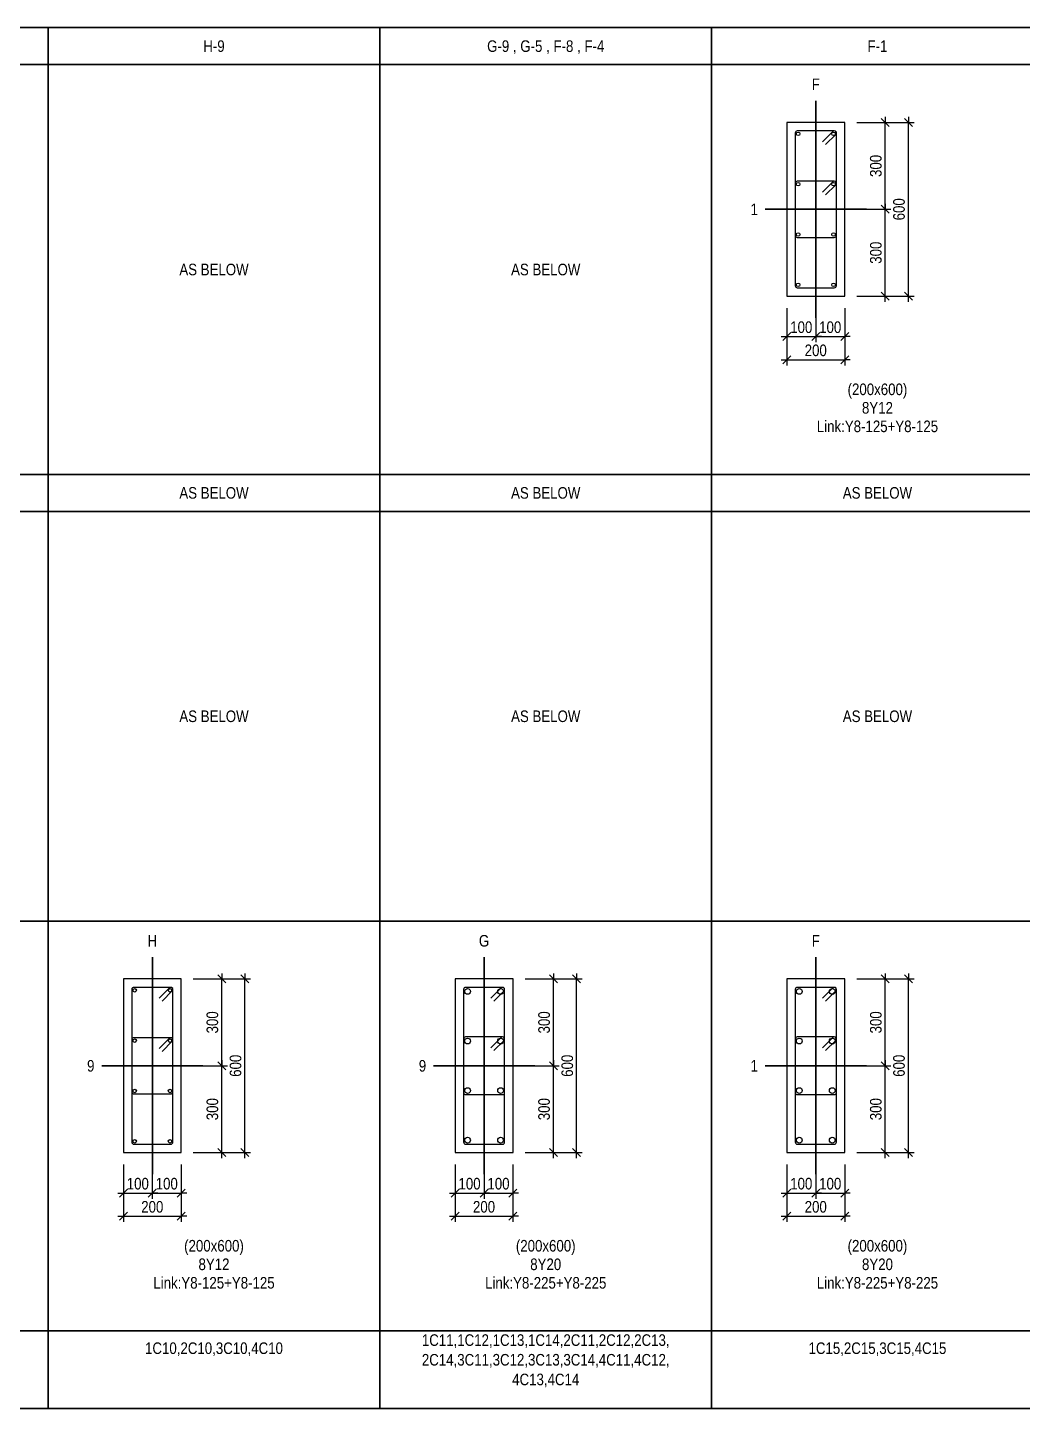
# Model space of a CAD drawing. Extents: x 0 to 206258, y -403073 to 0.
# Drawn here: x 22017 to 30609, y -175704 to -163774 of the extents above; entities that cross this region are included whole.
import ezdxf
from ezdxf.enums import TextEntityAlignment as Align
from ezdxf.lldxf.tags import DXFTag

# ---------------------------------------------------------------- set-up
doc = ezdxf.new("R2010")
doc.units = 0
doc.header["$LTSCALE"] = 1000
for name, color, linetype in [('Axis Line(Dir 1)', 8, 'CENTER2'), ('Axis Line(Dir 2)', 150, 'CENTER2'), ('Column Line(D)', 1, 'Continuous'), ('Dimension Line', 5, 'Continuous'), ('Dimension Text', 5, 'Continuous'), ('Link Line', 3, 'Continuous'), ('Rebar Label', 6, 'Continuous'), ('Rebar Line', 7, 'Continuous')]:
    doc.layers.add(name, color=color, linetype=linetype)
doc.layers.add('Column Size Label (D)', color=94, linetype='Continuous', true_color=0x008100)
doc.styles.add('Column Size Label (D)', font='ARIALN.TTF', dxfattribs={"height": 100})
doc.styles.add('Dimension Text', font='ARIALN.TTF', dxfattribs={"height": 100})
doc.styles.add('Rebar Label', font='ARIALN.TTF', dxfattribs={"height": 100})
tags = doc.linetypes.add('CENTER2', pattern=[1.125, 0.75, -0.125, 0.125, -0.125]).pattern_tags.tags
tags[10:11] = [DXFTag(74, 4), DXFTag(75, 0), DXFTag(340, '0'), DXFTag(46, 0.0), DXFTag(50, 0.0), DXFTag(44, 0.0), DXFTag(45, 0.0)]
tags[8:9] = [DXFTag(74, 4), DXFTag(75, 0), DXFTag(340, '0'), DXFTag(46, 0.0), DXFTag(50, 0.0), DXFTag(44, 0.0), DXFTag(45, 0.0)]
tags[6:7] = [DXFTag(74, 4), DXFTag(75, 0), DXFTag(340, '0'), DXFTag(46, 0.0), DXFTag(50, 0.0), DXFTag(44, 0.0), DXFTag(45, 0.0)]
tags[4:5] = [DXFTag(74, 4), DXFTag(75, 0), DXFTag(340, '0'), DXFTag(46, 0.0), DXFTag(50, 0.0), DXFTag(44, 0.0), DXFTag(45, 0.0)]
doc.dimstyles.new('COLUMNSCH', dxfattribs={"dimtxt": 100, "dimasz": 30, "dimexe": 48.3, "dimexo": 103.5, "dimgap": 30, "dimtad": 1, "dimtoh": 1, "dimdec": 1, "dimlfac": 0.4, "dimdsep": 46, "dimtxsty": 'Dimension Text', "dimblk": 'PCDIM_TICK', "dimcen": 0.09, "dimclrd": 5, "dimclre": 5, "dimclrt": 5, "dimadec": 1, "dimazin": 0, "dimtp": 1, "dimtm": 1, "dimtfac": 1, "dimtdec": 4, "dimtofl": 0, "dimtmove": 0, "dimatfit": 3, "dimfxl": 1, "dimtolj": 1, "dimtzin": 0, "dimarcsym": 0})

# ---------------------------------------------------------------- blocks, each defined once
blk = doc.blocks.new('PCDIM_TICK')
at = {"layer": 'Dimension Line', "color": 0, "transparency": 33554687}
for p, q in [((1.15, 1.15), (-1.15, -1.15)), ((1.61, 0), (0, 0))]:
    blk.add_line(p, q, dxfattribs=at)
blk = doc.blocks.new('*U2514')
at = {"layer": 'Dimension Line', "color": 5, "true_color": 0x0000ff, "transparency": 16777216}
for p, q in [((28574, -166198), (28574, -166493)), ((28824, -166198), (28824, -166493)), ((28574, -166444), (28824, -166444))]:
    blk.add_line(p, q, dxfattribs=at)
at = {"layer": 'Dimension Line', "color": 5, "true_color": 0x0000ff, "transparency": 16777216, "xscale": 30, "yscale": 30, "rotation": 180.0000000000004}
blk.add_blockref('PCDIM_TICK', (28574, -166444), dxfattribs=at)
at = {"layer": 'Dimension Line', "color": 5, "true_color": 0x0000ff, "transparency": 16777216, "xscale": 30, "yscale": 30}
blk.add_blockref('PCDIM_TICK', (28824, -166444), dxfattribs=at)
at = {"layer": 'Dimension Line', "color": 5, "true_color": 0x0000ff, "transparency": 16777216, "insert": (28699, -166414), "char_height": 100, "width": 173.93, "attachment_point": 8, "style": 'Dimension Text'}
blk.add_mtext('100', dxfattribs=at)
blk = doc.blocks.new('*U2515')
at = {"layer": 'Dimension Line', "color": 5, "true_color": 0x0000ff, "transparency": 16777216}
for p, q in [((28824, -166198), (28824, -166493)), ((29074, -166198), (29074, -166493)), ((28824, -166444), (29074, -166444))]:
    blk.add_line(p, q, dxfattribs=at)
at = {"layer": 'Dimension Line', "color": 5, "true_color": 0x0000ff, "transparency": 16777216, "xscale": 30, "yscale": 30, "rotation": 180.0000000000004}
blk.add_blockref('PCDIM_TICK', (28824, -166444), dxfattribs=at)
at = {"layer": 'Dimension Line', "color": 5, "true_color": 0x0000ff, "transparency": 16777216, "xscale": 30, "yscale": 30}
blk.add_blockref('PCDIM_TICK', (29074, -166444), dxfattribs=at)
at = {"layer": 'Dimension Line', "color": 5, "true_color": 0x0000ff, "transparency": 16777216, "insert": (28949, -166414), "char_height": 100, "width": 173.93, "attachment_point": 8, "style": 'Dimension Text'}
blk.add_mtext('100', dxfattribs=at)
blk = doc.blocks.new('*U2516')
at = {"layer": 'Dimension Line', "color": 5, "true_color": 0x0000ff, "transparency": 16777216}
for p, q in [((28574, -166198), (28574, -166693)), ((29074, -166198), (29074, -166693)), ((28574, -166644), (29074, -166644))]:
    blk.add_line(p, q, dxfattribs=at)
at = {"layer": 'Dimension Line', "color": 5, "true_color": 0x0000ff, "transparency": 16777216, "xscale": 30, "yscale": 30, "rotation": 180.0000000000004}
blk.add_blockref('PCDIM_TICK', (28574, -166644), dxfattribs=at)
at = {"layer": 'Dimension Line', "color": 5, "true_color": 0x0000ff, "transparency": 16777216, "xscale": 30, "yscale": 30}
blk.add_blockref('PCDIM_TICK', (29074, -166644), dxfattribs=at)
at = {"layer": 'Dimension Line', "color": 5, "true_color": 0x0000ff, "transparency": 16777216, "insert": (28824, -166614), "char_height": 100, "width": 182.77, "attachment_point": 8, "style": 'Dimension Text'}
blk.add_mtext('200', dxfattribs=at)
blk = doc.blocks.new('*U2517')
at = {"layer": 'Dimension Line', "color": 5, "true_color": 0x0000ff, "transparency": 16777216}
for p, q in [((29178, -165344), (29473, -165344)), ((29424, -166094), (29424, -165344)), ((29178, -166094), (29473, -166094))]:
    blk.add_line(p, q, dxfattribs=at)
at = {"layer": 'Dimension Line', "color": 5, "true_color": 0x0000ff, "transparency": 16777216, "xscale": 30, "yscale": 30}
for p, rotation in [((29424, -165344), 89.99999999999447), ((29424, -166094), 269.9999999999834)]:
    blk.add_blockref('PCDIM_TICK', p, dxfattribs=dict(at, rotation=rotation))
at = {"layer": 'Dimension Line', "color": 5, "true_color": 0x0000ff, "transparency": 16777216, "insert": (29394, -165719), "char_height": 100, "width": 181.5, "attachment_point": 8, "rotation": 90, "style": 'Dimension Text'}
blk.add_mtext('300', dxfattribs=at)
blk = doc.blocks.new('*U2518')
at = {"layer": 'Dimension Line', "color": 5, "true_color": 0x0000ff, "transparency": 16777216}
for p, q in [((29178, -164594), (29473, -164594)), ((29424, -165344), (29424, -164594)), ((29178, -165344), (29473, -165344))]:
    blk.add_line(p, q, dxfattribs=at)
at = {"layer": 'Dimension Line', "color": 5, "true_color": 0x0000ff, "transparency": 16777216, "xscale": 30, "yscale": 30}
for p, rotation in [((29424, -164594), 89.99999999999447), ((29424, -165344), 269.9999999999834)]:
    blk.add_blockref('PCDIM_TICK', p, dxfattribs=dict(at, rotation=rotation))
at = {"layer": 'Dimension Line', "color": 5, "true_color": 0x0000ff, "transparency": 16777216, "insert": (29394, -164969), "char_height": 100, "width": 181.5, "attachment_point": 8, "rotation": 90, "style": 'Dimension Text'}
blk.add_mtext('300', dxfattribs=at)
blk = doc.blocks.new('*U2519')
at = {"layer": 'Dimension Line', "color": 5, "true_color": 0x0000ff, "transparency": 16777216}
for p, q in [((29178, -164594), (29673, -164594)), ((29624, -166094), (29624, -164594)), ((29178, -166094), (29673, -166094))]:
    blk.add_line(p, q, dxfattribs=at)
at = {"layer": 'Dimension Line', "color": 5, "true_color": 0x0000ff, "transparency": 16777216, "xscale": 30, "yscale": 30}
for p, rotation in [((29624, -164594), 89.99999999999447), ((29624, -166094), 269.9999999999834)]:
    blk.add_blockref('PCDIM_TICK', p, dxfattribs=dict(at, rotation=rotation))
at = {"layer": 'Dimension Line', "color": 5, "true_color": 0x0000ff, "transparency": 16777216, "insert": (29594, -165344), "char_height": 100, "width": 181.97, "attachment_point": 8, "rotation": 90, "style": 'Dimension Text'}
blk.add_mtext('600', dxfattribs=at)
blk = doc.blocks.new('*U2544')
at = {"layer": 'Dimension Line', "color": 5, "true_color": 0x0000ff, "transparency": 16777216}
for p, q in [((22844, -173598), (22844, -173893)), ((23094, -173598), (23094, -173893)), ((22844, -173844), (23094, -173844))]:
    blk.add_line(p, q, dxfattribs=at)
at = {"layer": 'Dimension Line', "color": 5, "true_color": 0x0000ff, "transparency": 16777216, "xscale": 30, "yscale": 30, "rotation": 180.0000000000004}
blk.add_blockref('PCDIM_TICK', (22844, -173844), dxfattribs=at)
at = {"layer": 'Dimension Line', "color": 5, "true_color": 0x0000ff, "transparency": 16777216, "xscale": 30, "yscale": 30}
blk.add_blockref('PCDIM_TICK', (23094, -173844), dxfattribs=at)
at = {"layer": 'Dimension Line', "color": 5, "true_color": 0x0000ff, "transparency": 16777216, "insert": (22969, -173814), "char_height": 100, "width": 173.93, "attachment_point": 8, "style": 'Dimension Text'}
blk.add_mtext('100', dxfattribs=at)
blk = doc.blocks.new('*U2545')
at = {"layer": 'Dimension Line', "color": 5, "true_color": 0x0000ff, "transparency": 16777216}
for p, q in [((23094, -173598), (23094, -173893)), ((23344, -173598), (23344, -173893)), ((23094, -173844), (23344, -173844))]:
    blk.add_line(p, q, dxfattribs=at)
at = {"layer": 'Dimension Line', "color": 5, "true_color": 0x0000ff, "transparency": 16777216, "xscale": 30, "yscale": 30, "rotation": 180.0000000000004}
blk.add_blockref('PCDIM_TICK', (23094, -173844), dxfattribs=at)
at = {"layer": 'Dimension Line', "color": 5, "true_color": 0x0000ff, "transparency": 16777216, "xscale": 30, "yscale": 30}
blk.add_blockref('PCDIM_TICK', (23344, -173844), dxfattribs=at)
at = {"layer": 'Dimension Line', "color": 5, "true_color": 0x0000ff, "transparency": 16777216, "insert": (23219, -173814), "char_height": 100, "width": 173.93, "attachment_point": 8, "style": 'Dimension Text'}
blk.add_mtext('100', dxfattribs=at)
blk = doc.blocks.new('*U2546')
at = {"layer": 'Dimension Line', "color": 5, "true_color": 0x0000ff, "transparency": 16777216}
for p, q in [((22844, -173598), (22844, -174093)), ((23344, -173598), (23344, -174093)), ((22844, -174044), (23344, -174044))]:
    blk.add_line(p, q, dxfattribs=at)
at = {"layer": 'Dimension Line', "color": 5, "true_color": 0x0000ff, "transparency": 16777216, "xscale": 30, "yscale": 30, "rotation": 180.0000000000004}
blk.add_blockref('PCDIM_TICK', (22844, -174044), dxfattribs=at)
at = {"layer": 'Dimension Line', "color": 5, "true_color": 0x0000ff, "transparency": 16777216, "xscale": 30, "yscale": 30}
blk.add_blockref('PCDIM_TICK', (23344, -174044), dxfattribs=at)
at = {"layer": 'Dimension Line', "color": 5, "true_color": 0x0000ff, "transparency": 16777216, "insert": (23094, -174014), "char_height": 100, "width": 182.77, "attachment_point": 8, "style": 'Dimension Text'}
blk.add_mtext('200', dxfattribs=at)
blk = doc.blocks.new('*U2547')
at = {"layer": 'Dimension Line', "color": 5, "true_color": 0x0000ff, "transparency": 16777216}
for p, q in [((23448, -172744), (23743, -172744)), ((23694, -173494), (23694, -172744)), ((23448, -173494), (23743, -173494))]:
    blk.add_line(p, q, dxfattribs=at)
at = {"layer": 'Dimension Line', "color": 5, "true_color": 0x0000ff, "transparency": 16777216, "xscale": 30, "yscale": 30}
for p, rotation in [((23694, -172744), 89.99999999999447), ((23694, -173494), 269.9999999999834)]:
    blk.add_blockref('PCDIM_TICK', p, dxfattribs=dict(at, rotation=rotation))
at = {"layer": 'Dimension Line', "color": 5, "true_color": 0x0000ff, "transparency": 16777216, "insert": (23664, -173119), "char_height": 100, "width": 181.5, "attachment_point": 8, "rotation": 90, "style": 'Dimension Text'}
blk.add_mtext('300', dxfattribs=at)
blk = doc.blocks.new('*U2548')
at = {"layer": 'Dimension Line', "color": 5, "true_color": 0x0000ff, "transparency": 16777216}
for p, q in [((23448, -171994), (23743, -171994)), ((23694, -172744), (23694, -171994)), ((23448, -172744), (23743, -172744))]:
    blk.add_line(p, q, dxfattribs=at)
at = {"layer": 'Dimension Line', "color": 5, "true_color": 0x0000ff, "transparency": 16777216, "xscale": 30, "yscale": 30}
for p, rotation in [((23694, -171994), 89.99999999999447), ((23694, -172744), 269.9999999999834)]:
    blk.add_blockref('PCDIM_TICK', p, dxfattribs=dict(at, rotation=rotation))
at = {"layer": 'Dimension Line', "color": 5, "true_color": 0x0000ff, "transparency": 16777216, "insert": (23664, -172369), "char_height": 100, "width": 181.5, "attachment_point": 8, "rotation": 90, "style": 'Dimension Text'}
blk.add_mtext('300', dxfattribs=at)
blk = doc.blocks.new('*U2549')
at = {"layer": 'Dimension Line', "color": 5, "true_color": 0x0000ff, "transparency": 16777216}
for p, q in [((23448, -171994), (23943, -171994)), ((23894, -173494), (23894, -171994)), ((23448, -173494), (23943, -173494))]:
    blk.add_line(p, q, dxfattribs=at)
at = {"layer": 'Dimension Line', "color": 5, "true_color": 0x0000ff, "transparency": 16777216, "xscale": 30, "yscale": 30}
for p, rotation in [((23894, -171994), 89.99999999999447), ((23894, -173494), 269.9999999999834)]:
    blk.add_blockref('PCDIM_TICK', p, dxfattribs=dict(at, rotation=rotation))
at = {"layer": 'Dimension Line', "color": 5, "true_color": 0x0000ff, "transparency": 16777216, "insert": (23864, -172744), "char_height": 100, "width": 181.97, "attachment_point": 8, "rotation": 90, "style": 'Dimension Text'}
blk.add_mtext('600', dxfattribs=at)
blk = doc.blocks.new('*U2550')
at = {"layer": 'Dimension Line', "color": 5, "true_color": 0x0000ff, "transparency": 16777216}
for p, q in [((25709, -173598), (25709, -173893)), ((25959, -173598), (25959, -173893)), ((25709, -173844), (25959, -173844))]:
    blk.add_line(p, q, dxfattribs=at)
at = {"layer": 'Dimension Line', "color": 5, "true_color": 0x0000ff, "transparency": 16777216, "xscale": 30, "yscale": 30, "rotation": 180.0000000000004}
blk.add_blockref('PCDIM_TICK', (25709, -173844), dxfattribs=at)
at = {"layer": 'Dimension Line', "color": 5, "true_color": 0x0000ff, "transparency": 16777216, "xscale": 30, "yscale": 30}
blk.add_blockref('PCDIM_TICK', (25959, -173844), dxfattribs=at)
at = {"layer": 'Dimension Line', "color": 5, "true_color": 0x0000ff, "transparency": 16777216, "insert": (25834, -173814), "char_height": 100, "width": 173.93, "attachment_point": 8, "style": 'Dimension Text'}
blk.add_mtext('100', dxfattribs=at)
blk = doc.blocks.new('*U2551')
at = {"layer": 'Dimension Line', "color": 5, "true_color": 0x0000ff, "transparency": 16777216}
for p, q in [((25959, -173598), (25959, -173893)), ((26209, -173598), (26209, -173893)), ((25959, -173844), (26209, -173844))]:
    blk.add_line(p, q, dxfattribs=at)
at = {"layer": 'Dimension Line', "color": 5, "true_color": 0x0000ff, "transparency": 16777216, "xscale": 30, "yscale": 30, "rotation": 180.0000000000004}
blk.add_blockref('PCDIM_TICK', (25959, -173844), dxfattribs=at)
at = {"layer": 'Dimension Line', "color": 5, "true_color": 0x0000ff, "transparency": 16777216, "xscale": 30, "yscale": 30}
blk.add_blockref('PCDIM_TICK', (26209, -173844), dxfattribs=at)
at = {"layer": 'Dimension Line', "color": 5, "true_color": 0x0000ff, "transparency": 16777216, "insert": (26084, -173814), "char_height": 100, "width": 173.93, "attachment_point": 8, "style": 'Dimension Text'}
blk.add_mtext('100', dxfattribs=at)
blk = doc.blocks.new('*U2552')
at = {"layer": 'Dimension Line', "color": 5, "true_color": 0x0000ff, "transparency": 16777216}
for p, q in [((25709, -173598), (25709, -174093)), ((26209, -173598), (26209, -174093)), ((25709, -174044), (26209, -174044))]:
    blk.add_line(p, q, dxfattribs=at)
at = {"layer": 'Dimension Line', "color": 5, "true_color": 0x0000ff, "transparency": 16777216, "xscale": 30, "yscale": 30, "rotation": 180.0000000000004}
blk.add_blockref('PCDIM_TICK', (25709, -174044), dxfattribs=at)
at = {"layer": 'Dimension Line', "color": 5, "true_color": 0x0000ff, "transparency": 16777216, "xscale": 30, "yscale": 30}
blk.add_blockref('PCDIM_TICK', (26209, -174044), dxfattribs=at)
at = {"layer": 'Dimension Line', "color": 5, "true_color": 0x0000ff, "transparency": 16777216, "insert": (25959, -174014), "char_height": 100, "width": 182.77, "attachment_point": 8, "style": 'Dimension Text'}
blk.add_mtext('200', dxfattribs=at)
blk = doc.blocks.new('*U2553')
at = {"layer": 'Dimension Line', "color": 5, "true_color": 0x0000ff, "transparency": 16777216}
for p, q in [((26313, -172744), (26608, -172744)), ((26559, -173494), (26559, -172744)), ((26313, -173494), (26608, -173494))]:
    blk.add_line(p, q, dxfattribs=at)
at = {"layer": 'Dimension Line', "color": 5, "true_color": 0x0000ff, "transparency": 16777216, "xscale": 30, "yscale": 30}
for p, rotation in [((26559, -172744), 89.99999999999447), ((26559, -173494), 269.9999999999834)]:
    blk.add_blockref('PCDIM_TICK', p, dxfattribs=dict(at, rotation=rotation))
at = {"layer": 'Dimension Line', "color": 5, "true_color": 0x0000ff, "transparency": 16777216, "insert": (26529, -173119), "char_height": 100, "width": 181.5, "attachment_point": 8, "rotation": 90, "style": 'Dimension Text'}
blk.add_mtext('300', dxfattribs=at)
blk = doc.blocks.new('*U2554')
at = {"layer": 'Dimension Line', "color": 5, "true_color": 0x0000ff, "transparency": 16777216}
for p, q in [((26313, -171994), (26608, -171994)), ((26559, -172744), (26559, -171994)), ((26313, -172744), (26608, -172744))]:
    blk.add_line(p, q, dxfattribs=at)
at = {"layer": 'Dimension Line', "color": 5, "true_color": 0x0000ff, "transparency": 16777216, "xscale": 30, "yscale": 30}
for p, rotation in [((26559, -171994), 89.99999999999447), ((26559, -172744), 269.9999999999834)]:
    blk.add_blockref('PCDIM_TICK', p, dxfattribs=dict(at, rotation=rotation))
at = {"layer": 'Dimension Line', "color": 5, "true_color": 0x0000ff, "transparency": 16777216, "insert": (26529, -172369), "char_height": 100, "width": 181.5, "attachment_point": 8, "rotation": 90, "style": 'Dimension Text'}
blk.add_mtext('300', dxfattribs=at)
blk = doc.blocks.new('*U2555')
at = {"layer": 'Dimension Line', "color": 5, "true_color": 0x0000ff, "transparency": 16777216}
for p, q in [((26313, -171994), (26808, -171994)), ((26759, -173494), (26759, -171994)), ((26313, -173494), (26808, -173494))]:
    blk.add_line(p, q, dxfattribs=at)
at = {"layer": 'Dimension Line', "color": 5, "true_color": 0x0000ff, "transparency": 16777216, "xscale": 30, "yscale": 30}
for p, rotation in [((26759, -171994), 89.99999999999447), ((26759, -173494), 269.9999999999834)]:
    blk.add_blockref('PCDIM_TICK', p, dxfattribs=dict(at, rotation=rotation))
at = {"layer": 'Dimension Line', "color": 5, "true_color": 0x0000ff, "transparency": 16777216, "insert": (26729, -172744), "char_height": 100, "width": 181.97, "attachment_point": 8, "rotation": 90, "style": 'Dimension Text'}
blk.add_mtext('600', dxfattribs=at)
blk = doc.blocks.new('*U2556')
at = {"layer": 'Dimension Line', "color": 5, "true_color": 0x0000ff, "transparency": 16777216}
for p, q in [((28574, -173598), (28574, -173893)), ((28824, -173598), (28824, -173893)), ((28574, -173844), (28824, -173844))]:
    blk.add_line(p, q, dxfattribs=at)
at = {"layer": 'Dimension Line', "color": 5, "true_color": 0x0000ff, "transparency": 16777216, "xscale": 30, "yscale": 30, "rotation": 180.0000000000004}
blk.add_blockref('PCDIM_TICK', (28574, -173844), dxfattribs=at)
at = {"layer": 'Dimension Line', "color": 5, "true_color": 0x0000ff, "transparency": 16777216, "xscale": 30, "yscale": 30}
blk.add_blockref('PCDIM_TICK', (28824, -173844), dxfattribs=at)
at = {"layer": 'Dimension Line', "color": 5, "true_color": 0x0000ff, "transparency": 16777216, "insert": (28699, -173814), "char_height": 100, "width": 173.93, "attachment_point": 8, "style": 'Dimension Text'}
blk.add_mtext('100', dxfattribs=at)
blk = doc.blocks.new('*U2557')
at = {"layer": 'Dimension Line', "color": 5, "true_color": 0x0000ff, "transparency": 16777216}
for p, q in [((28824, -173598), (28824, -173893)), ((29074, -173598), (29074, -173893)), ((28824, -173844), (29074, -173844))]:
    blk.add_line(p, q, dxfattribs=at)
at = {"layer": 'Dimension Line', "color": 5, "true_color": 0x0000ff, "transparency": 16777216, "xscale": 30, "yscale": 30, "rotation": 180.0000000000004}
blk.add_blockref('PCDIM_TICK', (28824, -173844), dxfattribs=at)
at = {"layer": 'Dimension Line', "color": 5, "true_color": 0x0000ff, "transparency": 16777216, "xscale": 30, "yscale": 30}
blk.add_blockref('PCDIM_TICK', (29074, -173844), dxfattribs=at)
at = {"layer": 'Dimension Line', "color": 5, "true_color": 0x0000ff, "transparency": 16777216, "insert": (28949, -173814), "char_height": 100, "width": 173.93, "attachment_point": 8, "style": 'Dimension Text'}
blk.add_mtext('100', dxfattribs=at)
blk = doc.blocks.new('*U2558')
at = {"layer": 'Dimension Line', "color": 5, "true_color": 0x0000ff, "transparency": 16777216}
for p, q in [((28574, -173598), (28574, -174093)), ((29074, -173598), (29074, -174093)), ((28574, -174044), (29074, -174044))]:
    blk.add_line(p, q, dxfattribs=at)
at = {"layer": 'Dimension Line', "color": 5, "true_color": 0x0000ff, "transparency": 16777216, "xscale": 30, "yscale": 30, "rotation": 180.0000000000004}
blk.add_blockref('PCDIM_TICK', (28574, -174044), dxfattribs=at)
at = {"layer": 'Dimension Line', "color": 5, "true_color": 0x0000ff, "transparency": 16777216, "xscale": 30, "yscale": 30}
blk.add_blockref('PCDIM_TICK', (29074, -174044), dxfattribs=at)
at = {"layer": 'Dimension Line', "color": 5, "true_color": 0x0000ff, "transparency": 16777216, "insert": (28824, -174014), "char_height": 100, "width": 182.77, "attachment_point": 8, "style": 'Dimension Text'}
blk.add_mtext('200', dxfattribs=at)
blk = doc.blocks.new('*U2559')
at = {"layer": 'Dimension Line', "color": 5, "true_color": 0x0000ff, "transparency": 16777216}
for p, q in [((29178, -172744), (29473, -172744)), ((29424, -173494), (29424, -172744)), ((29178, -173494), (29473, -173494))]:
    blk.add_line(p, q, dxfattribs=at)
at = {"layer": 'Dimension Line', "color": 5, "true_color": 0x0000ff, "transparency": 16777216, "xscale": 30, "yscale": 30}
for p, rotation in [((29424, -172744), 89.99999999999447), ((29424, -173494), 269.9999999999834)]:
    blk.add_blockref('PCDIM_TICK', p, dxfattribs=dict(at, rotation=rotation))
at = {"layer": 'Dimension Line', "color": 5, "true_color": 0x0000ff, "transparency": 16777216, "insert": (29394, -173119), "char_height": 100, "width": 181.5, "attachment_point": 8, "rotation": 90, "style": 'Dimension Text'}
blk.add_mtext('300', dxfattribs=at)
blk = doc.blocks.new('*U2560')
at = {"layer": 'Dimension Line', "color": 5, "true_color": 0x0000ff, "transparency": 16777216}
for p, q in [((29178, -171994), (29473, -171994)), ((29424, -172744), (29424, -171994)), ((29178, -172744), (29473, -172744))]:
    blk.add_line(p, q, dxfattribs=at)
at = {"layer": 'Dimension Line', "color": 5, "true_color": 0x0000ff, "transparency": 16777216, "xscale": 30, "yscale": 30}
for p, rotation in [((29424, -171994), 89.99999999999447), ((29424, -172744), 269.9999999999834)]:
    blk.add_blockref('PCDIM_TICK', p, dxfattribs=dict(at, rotation=rotation))
at = {"layer": 'Dimension Line', "color": 5, "true_color": 0x0000ff, "transparency": 16777216, "insert": (29394, -172369), "char_height": 100, "width": 181.5, "attachment_point": 8, "rotation": 90, "style": 'Dimension Text'}
blk.add_mtext('300', dxfattribs=at)
blk = doc.blocks.new('*U2561')
at = {"layer": 'Dimension Line', "color": 5, "true_color": 0x0000ff, "transparency": 16777216}
for p, q in [((29178, -171994), (29673, -171994)), ((29624, -173494), (29624, -171994)), ((29178, -173494), (29673, -173494))]:
    blk.add_line(p, q, dxfattribs=at)
at = {"layer": 'Dimension Line', "color": 5, "true_color": 0x0000ff, "transparency": 16777216, "xscale": 30, "yscale": 30}
for p, rotation in [((29624, -171994), 89.99999999999447), ((29624, -173494), 269.9999999999834)]:
    blk.add_blockref('PCDIM_TICK', p, dxfattribs=dict(at, rotation=rotation))
at = {"layer": 'Dimension Line', "color": 5, "true_color": 0x0000ff, "transparency": 16777216, "insert": (29594, -172744), "char_height": 100, "width": 181.97, "attachment_point": 8, "rotation": 90, "style": 'Dimension Text'}
blk.add_mtext('600', dxfattribs=at)

msp = doc.modelspace()

# ---------------------------------------------------------------- linework, layer by layer
at = {"layer": 'Axis Line(Dir 1)', "transparency": 33554687}
for points in [[(29261.93, -165344.284), (28386.93, -165344.284)], [(23531.93, -172744.284), (22656.93, -172744.284)], [(26396.93, -172744.284), (25521.93, -172744.284)], [(29261.93, -172744.284), (28386.93, -172744.284)]]:
    msp.add_lwpolyline(points, close=True, dxfattribs=at)
at = {"layer": 'Axis Line(Dir 2)', "transparency": 33554687}
for points in [[(28824.43, -164406.784), (28824.43, -166281.784)], [(23094.43, -171806.784), (23094.43, -173681.784)], [(25959.43, -171806.784), (25959.43, -173681.784)], [(28824.43, -171806.784), (28824.43, -173681.784)]]:
    msp.add_lwpolyline(points, close=True, dxfattribs=at)
at = {"layer": 'Column Line(D)', "transparency": 33554687}
for points in [[(28574.43, -166094.284), (29074.43, -166094.284), (29074.43, -164594.284), (28574.43, -164594.284)], [(22844.43, -173494.284), (23344.43, -173494.284), (23344.43, -171994.284), (22844.43, -171994.284)], [(25709.43, -173494.284), (26209.43, -173494.284), (26209.43, -171994.284), (25709.43, -171994.284)], [(28574.43, -173494.284), (29074.43, -173494.284), (29074.43, -171994.284), (28574.43, -171994.284)]]:
    msp.add_lwpolyline(points, close=True, dxfattribs=at)
at = {"layer": 'Dimension Line', "transparency": 33554687}
for points in [[(12604.79, -163774.284), (42249.43, -163774.284)], [(12604.79, -163774.284), (42249.43, -163774.284)], [(22194.43, -163774.284), (22194.43, -175704.284)], [(25059.43, -163774.284), (25059.43, -175704.284)], [(27924.43, -163774.284), (27924.43, -175704.284)], [(12604.79, -164094.284), (42249.43, -164094.284)], [(12604.79, -167634.284), (42249.43, -167634.284)], [(12604.79, -167954.284), (42249.43, -167954.284)], [(12604.79, -171494.284), (42249.43, -171494.284)], [(12604.79, -175034.284), (42249.43, -175034.284)], [(12604.79, -175704.284), (42249.43, -175704.284)]]:
    msp.add_lwpolyline(points, close=True, dxfattribs=at)
at = {"layer": 'Link Line', "transparency": 33554687}
for points in [[(28908.416, -164785.046), (28996.804, -164696.658, 0.668178638), (28984.43, -164666.784), (28664.43, -164666.784, 0.414213562), (28646.93, -164684.284), (28646.93, -165569.284, 0.414213562), (28664.43, -165586.784), (28984.43, -165586.784, 0.414213562), (29001.93, -165569.284), (29001.93, -164684.284, 0.668178638), (28972.056, -164671.909), (28883.667, -164760.298)], [(28908.416, -165220.046), (28996.804, -165131.658, 0.668178638), (28984.43, -165101.784), (28664.43, -165101.784, 0.414213562), (28646.93, -165119.284), (28646.93, -166004.284, 0.414213562), (28664.43, -166021.784), (28984.43, -166021.784, 0.414213562), (29001.93, -166004.284), (29001.93, -165119.284, 0.668178638), (28972.056, -165106.909), (28883.667, -165195.298)], [(23178.416, -172185.046), (23266.804, -172096.658, 0.668178638), (23254.43, -172066.784), (22934.43, -172066.784, 0.414213562), (22916.93, -172084.284), (22916.93, -172969.284, 0.414213562), (22934.43, -172986.784), (23254.43, -172986.784, 0.414213562), (23271.93, -172969.284), (23271.93, -172084.284, 0.668178638), (23242.056, -172071.909), (23153.667, -172160.298)], [(26043.416, -172185.046), (26131.804, -172096.658, 0.668178638), (26119.43, -172066.784), (25799.43, -172066.784, 0.414213562), (25781.93, -172084.284), (25781.93, -172975.95, 0.414213562), (25799.43, -172993.45), (26119.43, -172993.45, 0.414213562), (26136.93, -172975.95), (26136.93, -172084.284, 0.668178638), (26107.056, -172071.909), (26018.667, -172160.298)], [(28908.416, -172185.046), (28996.804, -172096.658, 0.668178638), (28984.43, -172066.784), (28664.43, -172066.784, 0.414213562), (28646.93, -172084.284), (28646.93, -172975.95, 0.414213562), (28664.43, -172993.45), (28984.43, -172993.45, 0.414213562), (29001.93, -172975.95), (29001.93, -172084.284, 0.668178638), (28972.056, -172071.909), (28883.667, -172160.298)], [(23178.416, -172620.046), (23266.804, -172531.658, 0.668178638), (23254.43, -172501.784), (22934.43, -172501.784, 0.414213562), (22916.93, -172519.284), (22916.93, -173404.284, 0.414213562), (22934.43, -173421.784), (23254.43, -173421.784, 0.414213562), (23271.93, -173404.284), (23271.93, -172519.284, 0.668178638), (23242.056, -172506.909), (23153.667, -172595.298)], [(26043.416, -172613.38), (26131.804, -172524.991, 0.668178638), (26119.43, -172495.117), (25799.43, -172495.117, 0.414213562), (25781.93, -172512.617), (25781.93, -173404.284, 0.414213562), (25799.43, -173421.784), (26119.43, -173421.784, 0.414213562), (26136.93, -173404.284), (26136.93, -172512.617, 0.668178638), (26107.056, -172500.243), (26018.667, -172588.631)], [(28908.416, -172613.38), (28996.804, -172524.991, 0.668178638), (28984.43, -172495.117), (28664.43, -172495.117, 0.414213562), (28646.93, -172512.617), (28646.93, -173404.284, 0.414213562), (28664.43, -173421.784), (28984.43, -173421.784, 0.414213562), (29001.93, -173404.284), (29001.93, -172512.617, 0.668178638), (28972.056, -172500.243), (28883.667, -172588.631)]]:
    msp.add_lwpolyline(points, format="xyb", dxfattribs=at)
at = {"layer": 'Rebar Line', "transparency": 33554687}
for centre, radius in [((28671.93, -164691.784), 15), ((28976.93, -164691.784), 15), ((28671.93, -165126.784), 15), ((28976.93, -165126.784), 15), ((28671.93, -165561.784), 15), ((28976.93, -165561.784), 15), ((28671.93, -165996.784), 15), ((28976.93, -165996.784), 15), ((22941.93, -172091.784), 15), ((23246.93, -172091.784), 15), ((25816.93, -172101.784), 25), ((26101.93, -172101.784), 25), ((28681.93, -172101.784), 25), ((28966.93, -172101.784), 25), ((25816.93, -172530.117), 25), ((26101.93, -172530.117), 25), ((28681.93, -172530.117), 25), ((28966.93, -172530.117), 25), ((22941.93, -172526.784), 15), ((23246.93, -172526.784), 15), ((22941.93, -172961.784), 15), ((23246.93, -172961.784), 15), ((25816.93, -172958.45), 25), ((26101.93, -172958.45), 25), ((28681.93, -172958.45), 25), ((28966.93, -172958.45), 25), ((22941.93, -173396.784), 15), ((23246.93, -173396.784), 15), ((25816.93, -173386.784), 25), ((26101.93, -173386.784), 25), ((28681.93, -173386.784), 25), ((28966.93, -173386.784), 25)]:
    msp.add_circle(centre, radius, dxfattribs=at)

# ---------------------------------------------------------------- texts
at = {"layer": 'Column Size Label (D)', "transparency": 33554687, "style": 'Column Size Label (D)'}
for p in [(29356.93, -166979.284), (23626.93, -174379.284), (26491.93, -174379.284), (29356.93, -174379.284)]:
    msp.add_text('(200x600)', height=100, dxfattribs=at).set_placement(p, align=Align.BOTTOM_CENTER)
at = {"layer": 'Dimension Text', "transparency": 33554687, "style": 'Dimension Text'}
for s, p in [('H-9', (23626.93, -163934.284)), ('G-9 , G-5 , F-8 , F-4', (26491.93, -163934.284)), ('F-1', (29356.93, -163934.284)), ('AS BELOW', (23626.93, -165864.284)), ('AS BELOW', (26491.93, -165864.284)), ('AS BELOW', (23626.93, -167794.284)), ('AS BELOW', (26491.93, -167794.284)), ('AS BELOW', (29356.93, -167794.284)), ('AS BELOW', (23626.93, -169724.284)), ('AS BELOW', (26491.93, -169724.284)), ('AS BELOW', (29356.93, -169724.284))]:
    msp.add_text(s, height=100, dxfattribs=at).set_placement(p, align=Align.MIDDLE_CENTER)
for s, p in [('F', (28824.43, -164344.284)), ('H', (23094.43, -171744.284)), ('G', (25959.43, -171744.284)), ('F', (28824.43, -171744.284))]:
    msp.add_text(s, height=100, dxfattribs=at).set_placement(p, align=Align.BOTTOM_CENTER)
for s, p in [('1', (28324.43, -165344.284)), ('9', (22594.43, -172744.284)), ('9', (25459.43, -172744.284)), ('1', (28324.43, -172744.284))]:
    msp.add_text(s, height=100, dxfattribs=at).set_placement(p, align=Align.MIDDLE_RIGHT)
at = {"layer": 'Rebar Label', "transparency": 33554687, "style": 'Rebar Label'}
for s, p in [('8Y12', (29356.93, -167139.284)), ('Link:Y8-125+Y8-125', (29356.93, -167299.284)), ('8Y12', (23626.93, -174539.284)), ('8Y20', (26491.93, -174539.284)), ('8Y20', (29356.93, -174539.284)), ('Link:Y8-125+Y8-125', (23626.93, -174699.284)), ('Link:Y8-225+Y8-225', (26491.93, -174699.284)), ('Link:Y8-225+Y8-225', (29356.93, -174699.284))]:
    msp.add_text(s, height=100, dxfattribs=at).set_placement(p, align=Align.BOTTOM_CENTER)
for s, p in [('1C11,1C12,1C13,1C14,2C11,2C12,2C13,', (26491.93, -175114.284)), ('1C10,2C10,3C10,4C10', (23626.93, -175184.284)), ('2C14,3C11,3C12,3C13,3C14,4C11,4C12,', (26491.93, -175284.284)), ('1C15,2C15,3C15,4C15', (29356.93, -175184.284)), ('4C13,4C14', (26491.93, -175454.284))]:
    msp.add_text(s, height=100, dxfattribs=at).set_placement(p, align=Align.MIDDLE_CENTER)

# ---------------------------------------------------------------- dimensions: what is measured, and where the dimension line sits
at = {"layer": 'Dimension Line', "transparency": 33554687}
for p1, p2, distance, picture, middle in [((29074.43, -165344.284), (29074.43, -164594.284), -350, '*U2518', (29424.43, -164969.284)), ((29074.43, -166094.284), (29074.43, -164594.284), -550, '*U2519', (29624.43, -165344.284)), ((29074.43, -166094.284), (29074.43, -165344.284), -350, '*U2517', (29424.43, -165719.284)), ((28574.43, -166094.284), (28824.43, -166094.284), -350, '*U2514', (28699.43, -166444.284)), ((28574.43, -166094.284), (29074.43, -166094.284), -550, '*U2516', (28824.43, -166644.284)), ((28824.43, -166094.284), (29074.43, -166094.284), -350, '*U2515', (28949.43, -166444.284)), ((23344.43, -172744.284), (23344.43, -171994.284), -350, '*U2548', (23694.43, -172369.284)), ((23344.43, -173494.284), (23344.43, -171994.284), -550, '*U2549', (23894.43, -172744.284)), ((26209.43, -172744.284), (26209.43, -171994.284), -350, '*U2554', (26559.43, -172369.284)), ((26209.43, -173494.284), (26209.43, -171994.284), -550, '*U2555', (26759.43, -172744.284)), ((29074.43, -172744.284), (29074.43, -171994.284), -350, '*U2560', (29424.43, -172369.284)), ((29074.43, -173494.284), (29074.43, -171994.284), -550, '*U2561', (29624.43, -172744.284)), ((23344.43, -173494.284), (23344.43, -172744.284), -350, '*U2547', (23694.43, -173119.284)), ((26209.43, -173494.284), (26209.43, -172744.284), -350, '*U2553', (26559.43, -173119.284)), ((29074.43, -173494.284), (29074.43, -172744.284), -350, '*U2559', (29424.43, -173119.284)), ((22844.43, -173494.284), (23094.43, -173494.284), -350, '*U2544', (22969.43, -173844.284)), ((22844.43, -173494.284), (23344.43, -173494.284), -550, '*U2546', (23094.43, -174044.284)), ((23094.43, -173494.284), (23344.43, -173494.284), -350, '*U2545', (23219.43, -173844.284)), ((25709.43, -173494.284), (25959.43, -173494.284), -350, '*U2550', (25834.43, -173844.284)), ((25709.43, -173494.284), (26209.43, -173494.284), -550, '*U2552', (25959.43, -174044.284)), ((25959.43, -173494.284), (26209.43, -173494.284), -350, '*U2551', (26084.43, -173844.284)), ((28574.43, -173494.284), (28824.43, -173494.284), -350, '*U2556', (28699.43, -173844.284)), ((28574.43, -173494.284), (29074.43, -173494.284), -550, '*U2558', (28824.43, -174044.284)), ((28824.43, -173494.284), (29074.43, -173494.284), -350, '*U2557', (28949.43, -173844.284))]:
    dim = msp.add_aligned_dim(p1=p1, p2=p2, distance=distance, dimstyle='COLUMNSCH', override={"dimscale": 1, "dimtxt": 100, "dimasz": 30, "dimexe": 48.3, "dimexo": 103.5, "dimgap": 30, "dimtad": 1, "dimtih": 0, "dimdec": 1, "dimlfac": 0.4, "dimzin": 8, "dimlunit": 2, "dimpost": '', "dimtxsty": 'Dimension Text', "dimblk": 'PCDIM_TICK', "dimse1": 0, "dimse2": 0, "dimsd2": 0, "dimclrd": 5, "dimclre": 5, "dimclrt": 5, "dimaunit": 0, "dimadec": 1, "dimazin": 0, "dimtol": 0, "dimtp": 1, "dimtm": 1, "dimtmove": 0}, dxfattribs=at)
    dim.commit()
    dim.dimension.update_dxf_attribs({"geometry": picture, "text_midpoint": middle})

doc.saveas('drawing.dxf')
